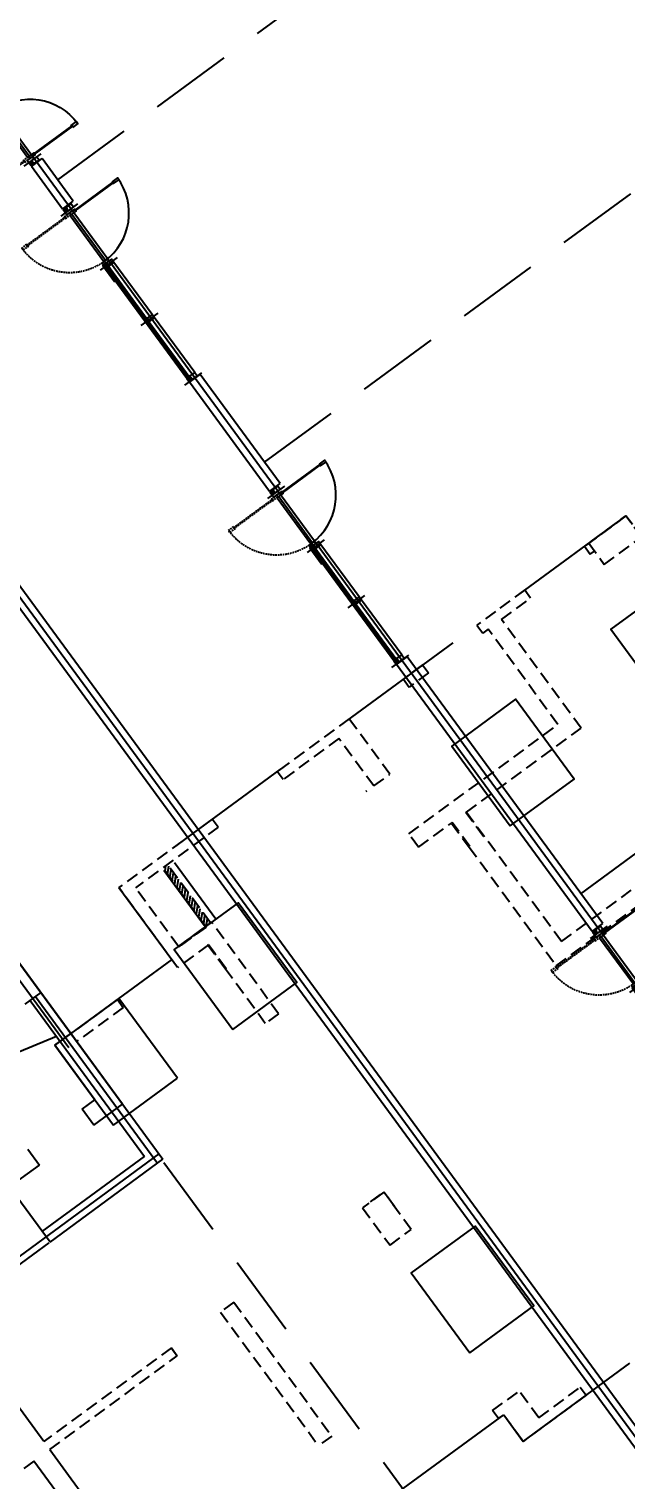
# Model space of a CAD drawing. Header units: millimetres. Extents: x 75184266 to 76346726, y -35850126 to -33679385.
# Drawn here: x 75511744 to 75520784, y -34967867 to -34945902 of the extents above; entities that cross this region are included whole.
import ezdxf

# ---------------------------------------------------------------- set-up
doc = ezdxf.new("R2010")
doc.units = ezdxf.units.MM
doc.header["$LTSCALE"] = 50
doc.header["$MEASUREMENT"] = 0
doc.header["$PDMODE"] = 1
doc.header["$PDSIZE"] = -3
for name, pattern in [('HIDDEN2', [0.1875, 0.125, -0.0625]), ('XR-1F-PLAN$0$CEN', [62, 60, -1, 0, -1]), ('XR-1F-PLAN$0$HIDDEN', [0.375, 0.25, -0.125]), ('XR-지하3층$0$H', [1.3, 0.8, -0.5]), ('XR-지하3층$0$HIDDEN', [0.375, 0.25, -0.125])]:
    doc.linetypes.add(name, pattern=pattern)
doc.layers.get('0').update_dxf_attribs({"linetype": 'CONTINUOUS'})
doc.layers.get('Defpoints').update_dxf_attribs({"color": 51, "linetype": 'CONTINUOUS'})
for name, color, linetype in [('AA-MKXS', 3, 'CONTINUOUS'), ('XR-1F-PLAN$0$A-CEN02', 27, 'XR-1F-PLAN$0$CEN'), ('XR-1F-PLAN$0$A-DOR-FRAME', 7, 'CONTINUOUS'), ('XR-1F-PLAN$0$A-DOR-GL', 142, 'CONTINUOUS'), ('XR-1F-PLAN$0$A-DOR-HID', 9, 'XR-1F-PLAN$0$HIDDEN'), ('XR-1F-PLAN$0$A-DOR-TRACE', 8, 'CONTINUOUS'), ('XR-1F-PLAN$0$A-FRAME', 1, 'CONTINUOUS'), ('XR-1F-PLAN$0$A-HDCP7', 7, 'CONTINUOUS'), ('XR-1F-PLAN$0$A-WIN-ELE8', 8, 'CONTINUOUS'), ('XR-지하3층$0$CON', 2, 'CONTINUOUS')]:
    doc.layers.add(name, color=color, linetype=linetype)
doc.layers.add('건축', color=8, linetype='CONTINUOUS', plot=False)
doc.styles.add('XR-지하3층$0$돋움', font='', dxfattribs={"width": 0.9})
doc.styles.get('XR-지하3층$0$돋움').set_extended_font_data('Dotum')
doc.dimstyles.new('XR-지하3층$0$20110829_평면도_면적조정$0$std_style', dxfattribs={"dimscale": 400, "dimtxt": 3, "dimasz": 1, "dimexe": 1.5, "dimexo": 2, "dimgap": 1, "dimtad": 1, "dimtoh": 1, "dimdec": 0, "dimzin": 0, "dimdsep": 46, "dimtxsty": 'XR-지하3층$0$돋움', "dimblk": 'XR-지하3층$0$20110829_평면도_면적조정$0$01420DDOT01', "dimblk1": 'XR-지하3층$0$20110829_평면도_면적조정$0$01420DDOT01', "dimblk2": 'XR-지하3층$0$20110829_평면도_면적조정$0$01420DDOT01', "dimcen": 2.5, "dimdle": 8, "dimclrd": 256, "dimclre": 256, "dimclrt": 256, "dimadec": 0, "dimazin": 0, "dimtfac": 1, "dimtdec": 0, "dimtix": 1, "dimtmove": 2, "dimatfit": 3, "dimldrblk": 'XR-지하3층$0$20110829_평면도_면적조정$0$_ClosedBlank', "dimfxl": 1, "dimtolj": 1, "dimtzin": 0, "dimlwd": -1, "dimlwe": -1, "dimarcsym": 0})

# ---------------------------------------------------------------- blocks, each defined once
blk = doc.blocks.new('XR-1F-PLAN$0$A$C10B20476')
at = {"layer": 'Defpoints'}
for p, q in [((134, 35), (110, 35)), ((110, 35), (110, 0)), ((134, 35), (134, 0))]:
    blk.add_line(p, q, dxfattribs=at)
at = {"layer": 'XR-1F-PLAN$0$A-CEN02', "linetype": 'Continuous'}
blk.add_line((318, 80), (0, 80), dxfattribs=at)
at = {"layer": 'XR-1F-PLAN$0$A-FRAME'}
for p, q in [((144, 80), (110, 80)), ((110, 56), (144, 56)), ((110, 43), (144, 43)), ((144, 20), (134, 20))]:
    blk.add_line(p, q, dxfattribs=at)
for points in [[(88, 20), (88, 80)], [(110, 35), (110, 80)], [(122, 48), (144, 48), (144, 20), (238, 20), (238, 80), (144, 80), (144, 51), (122, 51), (122, 48)]]:
    blk.add_lwpolyline(points, dxfattribs=at)
blk = doc.blocks.new('XR-1F-PLAN$0$A$C491451C1')
at = {"layer": 'Defpoints'}
for p, q in [((15, 208), (-20, 208)), ((15, 184), (-20, 184)), ((15, 184), (15, 208)), ((45, 208), (45, 184)), ((45, 208), (80, 208)), ((45, 184), (80, 184))]:
    blk.add_line(p, q, dxfattribs=at)
at = {"layer": 'XR-1F-PLAN$0$A-CEN02', "linetype": 'Continuous'}
blk.add_line((30, 0), (30, 318), dxfattribs=at)
at = {"layer": 'XR-1F-PLAN$0$A-FRAME'}
for p, q in [((0, 174), (0, 184)), ((24, 208), (24, 174)), ((37, 208), (37, 174)), ((60, 174), (60, 184))]:
    blk.add_line(p, q, dxfattribs=at)
for points in [[(0, 230), (60, 230)], [(29, 196), (29, 174), (0, 174), (0, 80), (60, 80), (60, 174), (32, 174), (32, 196), (29, 196)], [(15, 208), (45, 208)]]:
    blk.add_lwpolyline(points, dxfattribs=at)
blk = doc.blocks.new('XR-1F-PLAN$0$A$C7F517DA1')
at = {"layer": 'XR-1F-PLAN$0$A-DOR-FRAME', "ltscale": 0.5, "elevation": 0}
for points in [[(50, 1675), (60, 1675), (60, 1690), (75, 1690), (75, 1675), (85, 1675), (85, 1775), (50, 1775)], [(50, 925), (10, 925), (10, 825), (50, 825)], [(990, 925), (950, 925), (950, 825), (990, 825)]]:
    blk.add_lwpolyline(points, close=True, dxfattribs=at)
blk.add_lwpolyline([(50, 875), (50, 975), (60, 975), (60, 960), (75, 960), (75, 975), (85, 975), (85, 875), (50, 875)], dxfattribs=at)
at = {"layer": 'XR-1F-PLAN$0$A-DOR-GL', "elevation": 0}
blk.add_lwpolyline([(62, 962), (72, 962), (72, 1687), (62, 1687)], close=True, dxfattribs=at)
at = {"layer": 'XR-1F-PLAN$0$A-DOR-HID', "ltscale": 2, "elevation": 0}
blk.add_lwpolyline([(50, 875), (50, 775), (60, 775), (60, 790), (75, 790), (75, 775), (85, 775), (85, 875), (50, 875)], dxfattribs=at)
for points in [[(62, 788), (72, 788), (72, 63), (62, 63)], [(50, 75), (60, 75), (60, 60), (75, 60), (75, 75), (85, 75), (85, -25), (50, -25)]]:
    blk.add_lwpolyline(points, close=True, dxfattribs=at)
at = {"layer": 'XR-1F-PLAN$0$A-DOR-HID', "ltscale": 2}
blk.add_arc((50, 875, 0), 900, 270, 0, dxfattribs=at)
at = {"layer": 'XR-1F-PLAN$0$A-DOR-TRACE'}
blk.add_arc((50, 875, 0), 900, 0, 90, dxfattribs=at)
at = {"layer": 'XR-1F-PLAN$0$A-WIN-ELE8'}
for p, q in [((85, 890, 0), (950, 890, 0)), ((85, 860, 0), (950, 860, 0))]:
    blk.add_line(p, q, dxfattribs=at)
blk = doc.blocks.new('SW-4.05')
at = {"layer": 'AA-MKXS', "ltscale": 0.5}
for p, q in [((0, -200), (0, 0)), ((3250, -200, 0), (3250, 0, 0))]:
    blk.add_line(p, q, dxfattribs=at)
at = {"layer": 'XR-1F-PLAN$0$A-DOR-GL', "elevation": 0}
for points in [[(1095, -154), (1095, -178), (2105, -178), (2105, -154)], [(3195, -154), (3195, -178), (2135, -178), (2135, -154)]]:
    blk.add_lwpolyline(points, close=True, dxfattribs=at)
at = {"layer": 'XR-1F-PLAN$0$A-FRAME'}
for p, q in [((10, -200), (10, -178)), ((70, -200), (70, -178)), ((2090, -200), (2090, -178)), ((2150, -200), (2150, -178)), ((3180, -200, 0), (3180, -178, 0)), ((3240, -200, 0), (3240, -178, 0))]:
    blk.add_line(p, q, dxfattribs=at)
at = {"layer": 'XR-1F-PLAN$0$A-HDCP7', "elevation": 0}
blk.add_lwpolyline([(1350, -200), (1050, -200), (1050, -215), (1350, -215)], close=True, dxfattribs=at)
at = {"layer": 'XR-1F-PLAN$0$A-WIN-ELE8'}
for p, q in [((2090, -50, 0), (1110, -50, 0)), ((3180, -200, 0), (1110, -200, 0)), ((3180, -50, 0), (2150, -50, 0))]:
    blk.add_line(p, q, dxfattribs=at)
at = {"layer": 'XR-1F-PLAN$0$A-DOR-FRAME', "ltscale": 600, "extrusion": (0, 0, -1), "xscale": -1, "zscale": -1, "rotation": 2.5358915e-09}
blk.add_blockref('XR-1F-PLAN$0$A$C7F517DA1', (-60, -1025, 0), dxfattribs=at)
at = {"layer": 'XR-1F-PLAN$0$A-FRAME', "extrusion": (0, 0, -1), "zscale": -1, "rotation": 90.00000000253594}
blk.add_blockref('XR-1F-PLAN$0$A$C10B20476', (10, -288, 0), dxfattribs=at)
at = {"layer": 'XR-1F-PLAN$0$A-FRAME', "ltscale": 0.5, "extrusion": (0, 0, -1), "xscale": -1, "zscale": -1, "rotation": 180}
for p in [(-1110, 30, 0), (-2150, 30, 0)]:
    blk.add_blockref('XR-1F-PLAN$0$A$C491451C1', p, dxfattribs=at)
at = {"layer": 'XR-1F-PLAN$0$A-FRAME', "xscale": -1, "rotation": 269.999999997464}
blk.add_blockref('XR-1F-PLAN$0$A$C10B20476', (3160, -288, 0), dxfattribs=at)
blk = doc.blocks.new('A$C7F901E10')
at = {"layer": 'AA-MKXS', "ltscale": 0.5}
for p, q in [((100, -1600), (-100, -1600)), ((100, -4150), (-100, -4150))]:
    blk.add_line(p, q, dxfattribs=at)
at = {"layer": 'XR-1F-PLAN$0$A-DOR-GL', "elevation": 0}
blk.add_lwpolyline([(54, -3055), (78, -3055), (78, -1655), (54, -1655)], close=True, dxfattribs=at)
at = {"layer": 'XR-1F-PLAN$0$A-FRAME'}
for p, q in [((100, -1610), (78, -1610)), ((100, -1670), (78, -1670)), ((100, -4080), (78, -4080)), ((100, -4140), (78, -4140))]:
    blk.add_line(p, q, dxfattribs=at)
at = {"layer": 'XR-1F-PLAN$0$A-HDCP7', "elevation": 0}
blk.add_lwpolyline([(100, -2800), (100, -3100), (115, -3100), (115, -2800)], close=True, dxfattribs=at)
at = {"layer": 'XR-1F-PLAN$0$A-WIN-ELE8'}
for p, q in [((-50, -1670, 0), (-50, -3040, 0)), ((100, -1670, 0), (100, -3040, 0))]:
    blk.add_line(p, q, dxfattribs=at)
at = {"layer": 'XR-1F-PLAN$0$A-DOR-FRAME', "ltscale": 600, "extrusion": (0, 0, -1), "xscale": -1, "zscale": -1, "rotation": 270.0000000193868}
blk.add_blockref('XR-1F-PLAN$0$A$C7F517DA1', (-925, -4090, 0), dxfattribs=at)
at = {"layer": 'XR-1F-PLAN$0$A-FRAME', "xscale": -0.9999999999999998, "rotation": 359.999999980613}
blk.add_blockref('XR-1F-PLAN$0$A$C10B20476', (188, -1690, 0), dxfattribs=at)
at = {"layer": 'XR-1F-PLAN$0$A-FRAME', "ltscale": 0.5, "extrusion": (0, 0, -1), "xscale": -0.9999999999999998, "zscale": -0.9999999999999998, "rotation": 90.00000001938686}
blk.add_blockref('XR-1F-PLAN$0$A$C491451C1', (130, -3040, 0), dxfattribs=at)
at = {"layer": 'XR-1F-PLAN$0$A-FRAME', "extrusion": (0, 0, -1), "zscale": -0.9999999999999996}
blk.add_blockref('XR-1F-PLAN$0$A$C10B20476', (-188, -4160, 0), dxfattribs=at)
blk = doc.blocks.new('XR-지하3층$0$20110829_평면도_면적조정$0$01420DDOT01')
blk.add_line((-1.5, 0), (1.5, 0))
at = {"const_width": 0.5}
blk.add_lwpolyline([(-0.25, 0, 1), (0.25, 0, 1)], format="xyb", close=True, dxfattribs=at)
blk = doc.blocks.new('*D202')
at = {"layer": 'Defpoints', "color": 0, "transparency": 16777216}
for p in [(75609430, -34956528, 0), (75615339, -34964587), (75504911, -35033156, 0)]:
    blk.add_point(p, dxfattribs=at)
at = {"layer": '건축'}
for p, q in [((75609903, -34957173), (75615694, -34965071)), ((75511142, -35040979), (75615016, -34964824)), ((75505384, -35033801), (75511174, -35041699))]:
    blk.add_line(p, q, dxfattribs=at)
at = {"layer": '건축', "xscale": 400, "yscale": 400, "zscale": 400}
for p, rotation in [((75615339, -34964587), 36.24693456144445), ((75510820, -35041215), 216.2469345614445)]:
    blk.add_blockref('XR-지하3층$0$20110829_평면도_면적조정$0$01420DDOT01', p, dxfattribs=dict(at, rotation=rotation))
at = {"layer": '건축', "insert": (75562310, -35001852), "char_height": 1800, "attachment_point": 5, "rotation": 36.2469, "style": 'XR-지하3층$0$돋움'}
blk.add_mtext('\\A1;129600', dxfattribs=at)
blk = doc.blocks.new('XR-지하3층$0$20110829_평면도_면적조정$0$_ClosedBlank')
at = {"color": 0, "linetype": 'ByBlock', "lineweight": -2}
for p, q in [((-1, 0.167), (0, 0)), ((-1, 0.167), (-1, -0.167)), ((0, 0), (-1, -0.167))]:
    blk.add_line(p, q, dxfattribs=at)
blk = doc.blocks.new('XR-지하3층$0$기둥 0620')
at = {"layer": 'XR-지하3층$0$CON', "ltscale": 0.5}
blk.add_lwpolyline([(-600, 0), (600, 0), (600, 1500), (-600, 1500)], close=True, dxfattribs=at)

msp = doc.modelspace()

# ---------------------------------------------------------------- hatches: boundary and pattern name
at = {"layer": '건축', "linetype": 'HIDDEN2', "ltscale": 30}
h = msp.add_hatch(dxfattribs=at)
h.set_pattern_fill('ANSI31', color=256, scale=350, angle=36.25067, style=0)
h.set_pattern_definition([(81.250674636, (-4547745.13, -52944621.305), (-43.240894445, 6.654889), [])])
h.paths.add_polyline_path([(75513840.1, -34958547.7), (75513767.6, -34958600.9), (75514418, -34959488), (75514490.6, -34959434.8)])

# ---------------------------------------------------------------- linework, layer by layer
at = {"layer": '건축', "linetype": 'XR-지하3층$0$HIDDEN', "ltscale": 100}
for p, q in [((75515311.5, -34952461.3), (75528537.8, -34942764.5)), ((75512177.8, -34948187), (75519194.2, -34943042.9)), ((75520100.8, -34958993.7), (75527117.2, -34953849.7)), ((75518959.8, -34970122), (75513755.9, -34963024.1))]:
    msp.add_line(p, q, dxfattribs=at)
at = {"layer": '건축', "ltscale": 0.5}
for p, q in [((75525045.9, -34965907.9), (75508727, -34943649.2)), ((75524222.7, -34971719.3), (75505420.4, -34946073.4)), ((75522529.5, -34969240.8), (75505501.1, -34946014.2)), ((75522368.2, -34969359), (75505458, -34946293.8)), ((75512253, -34948627.8), (75511780, -34947982.6)), ((75512414.3, -34948509.6), (75511941.3, -34947864.4)), ((75515386.8, -34952902.1), (75514174.7, -34951248.9)), ((75515548.1, -34952783.9), (75514336, -34951130.6)), ((75520431.3, -34959444.5), (75517469.7, -34955404.9)), ((75520270, -34959562.8), (75517308.4, -34955523.2)), ((75511921.1, -34960488.1), (75513771.8, -34963012.4)), ((75511759.8, -34960606.3), (75513492.3, -34962969.4)), ((75511840.4, -34960547.2), (75513691.2, -34963071.6)), ((75513101.5, -34960575.8), (75512134.7, -34961286.7)), ((75513990.1, -34961784.3), (75513101.5, -34960575.8)), ((75504862.8, -34964152), (75512160.4, -34961150.4)), ((75512134.7, -34961286.7), (75513023.3, -34962495.2)), ((75513023.3, -34962495.2), (75513990.1, -34961784.3)), ((75507127.8, -34967759.5), (75513712.7, -34962931.8)), ((75511944, -34964104.5), (75513492.3, -34962969.4)), ((75512062.2, -34964265.8), (75513771.8, -34963012.4))]:
    msp.add_line(p, q, dxfattribs=at)
at = {"layer": '건축', "linetype": 'HIDDEN2', "ltscale": 30}
for p, q in [((75520259.4, -34953654.8), (75520783.6, -34953270.4)), ((75520154.6, -34953731.6), (75520243.3, -34953852.6)), ((75519251.4, -34954393.9), (75519340.1, -34954514.9)), ((75518807.8, -34954719.1), (75518525.6, -34954926.1)), ((75518525.6, -34954926.1), (75518614.3, -34955047.1)), ((75517703, -34955529.3), (75517412.7, -34955742.1)), ((75517703, -34955529.3), (75517791.7, -34955650.2)), ((75517495.3, -34958087.2), (75519753.4, -34956431.5)), ((75518369, -34957756.6), (75520102.8, -34956485.2)), ((75515590.1, -34957264.5), (75515501.4, -34957143.6)), ((75514517.6, -34957865), (75513106.3, -34958899.8)), ((75514606.3, -34957985.9), (75514517.6, -34957865)), ((75517643.2, -34958288.8), (75518143.2, -34957922.2)), ((75518409.3, -34958285), (75519727.9, -34960083.4)), ((75519805.9, -34959716.2), (75518635.1, -34958119.5)), ((75519805.9, -34959716.2), (75521644.5, -34958368)), ((75519727.9, -34960083.4), (75521792.4, -34958569.6)), ((75514461, -34959766.5), (75513993.3, -34960109.4)), ((75513170.7, -34960712.6), (75512465.1, -34961230)), ((75516917.1, -34963657.2), (75517118.7, -34963509.4)), ((75514643, -34965324.8), (75516127.2, -34967348.9)), ((75514844.6, -34965176.9), (75516328.8, -34967201.1)), ((75512058.3, -34967405.9), (75513989.7, -34965989.7)), ((75513901, -34965868.8), (75513989.7, -34965989.7)), ((75518763.1, -34966817.4), (75519166.3, -34966521.7)), ((75519461.9, -34966924.9), (75520091, -34966463.7)), ((75520091, -34966463.7), (75520179.7, -34966584.7)), ((75518851.8, -34966938.3), (75518763.1, -34966817.4)), ((75511816.4, -34967583.3), (75510126.9, -34968822.2))]:
    msp.add_line(p, q, dxfattribs=at)
at = {"layer": '건축'}
for p, q in [((75508204.6, -34955419.6), (75511921.1, -34960488.1)), ((75513159.9, -34962177.5), (75512376.4, -34961109)), ((75512740.6, -34962113), (75512134.4, -34961286.4)), ((75512547, -34962254.9), (75512740.6, -34962113)), ((75512724.4, -34962496.9), (75513159.9, -34962177.5)), ((75511450.2, -34963431.1), (75511901.8, -34963100)), ((75511969.6, -34967285), (75510562.3, -34965365.7)), ((75512058.3, -34967405.9), (75513324.2, -34969132.4))]:
    msp.add_line(p, q, dxfattribs=at)
at = {"layer": '건축', "ltscale": 100}
for p, q in [((75514571.7, -34959376.3, 0), (75513947.2, -34958524.6, 0)), ((75514410.4, -34959494.6, 0), (75513785.9, -34958642.9, 0))]:
    msp.add_line(p, q, dxfattribs=at)
at = {"layer": '건축', "linetype": 'XR-지하3층$0$H', "ltscale": 50}
for points in [[(75520783.6, -34953270.4), (75513106.3, -34958899.8), (75513904.6, -34959988.5), (75512376.4, -34961109), (75508204.6, -34955419.6), (75501543.4, -34960303.9), (75505774.3, -34966074), (75504205.8, -34967224.1), (75503378, -34966095.1), (75497902.3, -34970110.1), (75498257, -34970594), (75496491, -34971889), (75497658.8, -34973481.7), (75493687.1, -34976393.9)], [(75501053.6, -34980732.8), (75500146, -34979494.9), (75501395.9, -34978578.4), (75502274.1, -34979775.9), (75503838.5, -34978628.8), (75503616.8, -34978326.4), (75505245.8, -34977131.9), (75505475.6, -34977428.4), (75509814.2, -34974247.1), (75509489, -34973803.6), (75518932.4, -34966879.2), (75519228.1, -34967282.4), (75523808.6, -34963923.7)]]:
    msp.add_lwpolyline(points, dxfattribs=at)
at = {"layer": '건축', "linetype": 'HIDDEN2', "ltscale": 30}
for points in [[(75520783.6, -34953270.4), (75520154.6, -34953731.6)], [(75521877.5, -34954762.3), (75520783.6, -34953270.4)], [(75520243.3, -34953852.6), (75520307.8, -34953805.3)], [(75519251.4, -34954393.9), (75518807.8, -34954719.1)], [(75518896.5, -34954840.1), (75519340.1, -34954514.9)], [(75518694.9, -34954987.9), (75518614.3, -34955047.1)], [(75519753.4, -34956431.5), (75518694.9, -34954987.9)], [(75520102.8, -34956485.2), (75518896.5, -34954840.1)], [(75517791.7, -34955650.2), (75517501.4, -34955863.1)], [(75517412.7, -34955742.1), (75517501.4, -34955863.1)], [(75517205.1, -34957184), (75516590.1, -34956345.3), (75515501.4, -34957143.6)], [(75516436.9, -34956643.6), (75515590.1, -34957264.5)], [(75516963.1, -34957361.4), (75516436.9, -34956643.6)], [(75516963.1, -34957361.4), (75517205.1, -34957184)], [(75516858.3, -34957438.2), (75516846.2, -34957447.1)], [(75518635.1, -34958119.5), (75518627, -34958125.4), (75518360.9, -34957762.5), (75518369, -34957756.6)], [(75514606.3, -34957985.9), (75513356.3, -34958902.5)], [(75517643.2, -34958288.8), (75517495.3, -34958087.2)], [(75518409.3, -34958285), (75518417.3, -34958279.1), (75518151.2, -34957916.2), (75518143.2, -34957922.2)], [(75514418, -34959488), (75513767.6, -34958600.9)], [(75514490.6, -34959434.8), (75513840.1, -34958547.7)], [(75513993.3, -34960109.4), (75513106.3, -34958899.8)], [(75514006.7, -34959789.6), (75513356.3, -34958902.5)], [(75514006.7, -34959789.6), (75514012.6, -34959797.6), (75514423.9, -34959496), (75514418, -34959488)], [(75514506.7, -34959422.9), (75514418, -34959488)], [(75515523.8, -34960810), (75514506.7, -34959422.9)], [(75514719, -34960135.3), (75514727.1, -34960129.4), (75514461, -34959766.5), (75514452.9, -34959772.4)], [(75515322.2, -34960957.8), (75514719, -34960135.3)], [(75513082, -34960591.6), (75512376.4, -34961109)], [(75513082, -34960591.6), (75513170.7, -34960712.6)], [(75515523.8, -34960810), (75515322.2, -34960957.8)], [(75517278.4, -34963727.1), (75517118.7, -34963509.4)], [(75514844.6, -34965176.9), (75514643, -34965324.8)], [(75513901, -34965868.8), (75511969.6, -34967285)], [(75513912.9, -34965884.9), (75513989.7, -34965989.7)], [(75519461.9, -34966924.9), (75519166.3, -34966521.7)], [(75520179.7, -34966584.7), (75519228.1, -34967282.4)], [(75518851.8, -34966938.3), (75518932.4, -34966879.2)], [(75518932.4, -34966879.2), (75519228.1, -34967282.4)], [(75516328.8, -34967201.1), (75516127.2, -34967348.9)]]:
    msp.add_lwpolyline(points, dxfattribs=at)
for points in [[(75520783.6, -34953270.4), (75520219.1, -34953684.3), (75520455.6, -34954006.9), (75521020.1, -34953593)], [(75518635.1, -34958119.5), (75518627, -34958125.4), (75518360.9, -34957762.5), (75518369, -34957756.6)], [(75518409.3, -34958285), (75518417.3, -34958279.1), (75518151.2, -34957916.2), (75518143.2, -34957922.2)], [(75514012.6, -34959797.6), (75514006.7, -34959789.6), (75514418, -34959488), (75514423.9, -34959496)], [(75514452.9, -34959772.4), (75514461, -34959766.5), (75514727.1, -34960129.4), (75514719, -34960135.3)], [(75516796.1, -34963745.9), (75517210.1, -34964310.4), (75517532.6, -34964073.9), (75517118.7, -34963509.4)]]:
    msp.add_lwpolyline(points, close=True, dxfattribs=at)
at = {"layer": '건축'}
for points in [[(75508083.7, -34955508.3), (75512346.8, -34961322.3)], [(75511921.1, -34960488.1), (75511679.1, -34960665.5)], [(75512134.4, -34961286.4), (75512376.4, -34961109)], [(75512724.4, -34962496.9), (75512547, -34962254.9)], [(75511724.4, -34962858.1), (75511901.8, -34963100)], [(75512062.2, -34964265.8), (75511450.2, -34963431.1)], [(75510562.3, -34965365.7), (75512050.1, -34964274.7)], [(75513880.1, -34970397.8), (75511816.4, -34967583.3)]]:
    msp.add_lwpolyline(points, dxfattribs=at)

# ---------------------------------------------------------------- block references
at = {"layer": '건축', "xscale": -1, "rotation": 306.2470331586505}
msp.add_blockref('SW-4.05', (75511941.3, -34947864.4, 0), dxfattribs=at)
at = {"layer": '건축'}
for name, p, rotation in [('SW-4.05', (75512414.3, -34948509.6, 0), 306.2468339705096), ('SW-4.05', (75515548.1, -34952783.9, 0), 306.2468339709912), ('XR-지하3층$0$기둥 0620', (75521926.7, -34955843.1), 36.25147569804023), ('XR-지하3층$0$기둥 0620', (75519515.4, -34957611.2), 36.25147569804023), ('XR-지하3층$0$기둥 0620', (75515314, -34960692.1), 36.25147569804023), ('XR-지하3층$0$기둥 0620', (75518903.3, -34965587.1), 36.25147569804023)]:
    msp.add_blockref(name, p, dxfattribs=dict(at, rotation=rotation))
at = {"layer": '건축', "ltscale": 0.5, "rotation": 216.2469335647687}
msp.add_blockref('A$C7F901E10', (75522804.4, -34962850.5), dxfattribs=at)

# ---------------------------------------------------------------- dimensions: what is measured, and where the dimension line sits
at = {"layer": '건축'}
dim = msp.add_linear_dim(base=(75615338.8, -34964587.2), p1=(75504910.7, -35033155.8, 0), p2=(75609430, -34956527.7, 0), angle=36.24693, dimstyle='XR-지하3층$0$20110829_평면도_면적조정$0$std_style', override={"dimtxt": 4.5}, dxfattribs=at)
dim.commit()
dim.dimension.update_dxf_attribs({"geometry": '*D202', "text_midpoint": (75562309.8, -35001851.8)})

doc.saveas('drawing.dxf')
